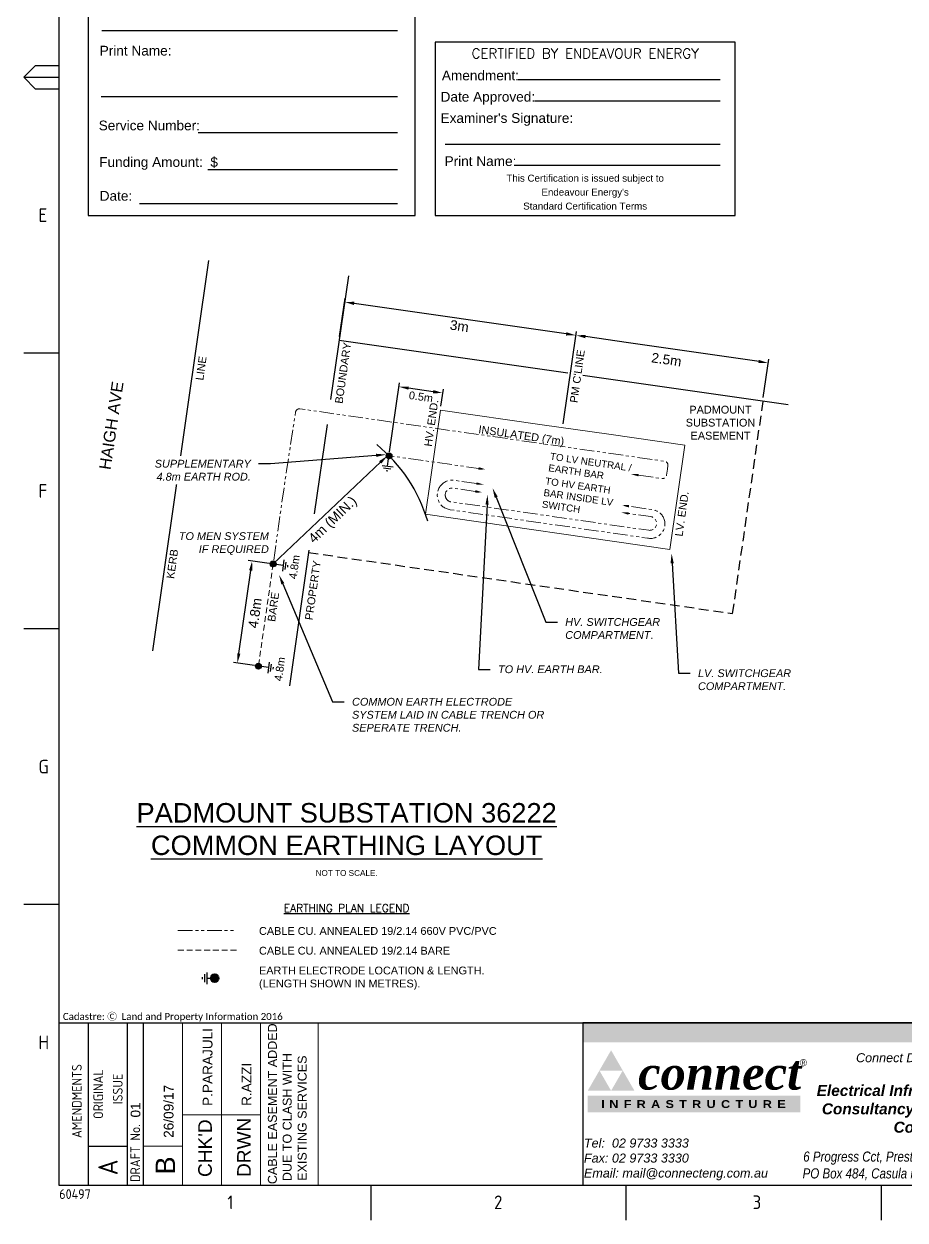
# Paper-space layout 'Sheet(2)' of a CAD drawing. Header units: metres, sheet in millimetres. Extents: x -19 to 815, y -968 to -382.
# Drawn here: x -18.6 to 207.7, y -968.5 to -661.6 of the extents above; entities that cross this region are included whole.
import ezdxf
from ezdxf import colors
from ezdxf.entities.mleader import LeaderData, LeaderLine
from ezdxf.enums import TextEntityAlignment as Align
from ezdxf.math import Vec2, Vec3

# ---------------------------------------------------------------- set-up
doc = ezdxf.new("R2010")
doc.units = ezdxf.units.M
doc.linetypes.add('DASHED', pattern=[0.75, 0.5, -0.25])
doc.linetypes.add('PHANTOM2', pattern=[1.25, 0.625, -0.125, 0.125, -0.125, 0.125, -0.125])
doc.layers.get('0').update_dxf_attribs({"color": 6})
for name, color, linetype in [('_User earthing diagram', 7, 'Continuous'), ('Notes', 7, 'Continuous'), ('Notes_SP_MISC', 7, 'Continuous'), ('SupportsUG_SP_EXT', 7, 'Continuous')]:
    doc.layers.add(name, color=color, linetype=linetype)
doc.styles.add('ABlkR8pt', font='', dxfattribs={"height": 2.0202})
doc.styles.add('ANI10pt', font='ARIALNI.TTF', dxfattribs={"height": 2.5863})
doc.styles.add('AR07pt', font='arial.ttf', dxfattribs={"height": 1.7978})
doc.styles.add('AR09pt', font='arial.ttf', dxfattribs={"height": 2.3115})
doc.styles.add('ARB30pt', font='arialbd.ttf', dxfattribs={"height": 7.705})
doc.styles.add('ARBI11pt', font='arialbi.ttf', dxfattribs={"height": 2.8252})
doc.styles.add('ARI09pt', font='ariali.ttf', dxfattribs={"height": 2.3115})
doc.styles.add('ARIAL', font='arial.ttf', dxfattribs={"height": 2})
doc.styles.add('Elec', font='romand__.ttf')
doc.styles.add('iecARIAL', font='arial.ttf', dxfattribs={"height": 2})
doc.styles.add('iecISOCP', font='isocp.shx')
doc.styles.get("Standard").update_dxf_attribs({"font": 'arial.ttf'})
doc.styles.add('TNRBI36pt', font='timesbi.ttf', dxfattribs={"height": 8.601})
doc.styles.add('TNRI14pt', font='timesi.ttf', dxfattribs={"height": 3.4292})
doc.styles.get('ABlkR8pt').set_extended_font_data('Arial Black')

# ---------------------------------------------------------------- blocks, each defined once
blk = doc.blocks.new('A$C30A46249')
at = {"color": 7, "lineweight": -3, "insert": (6.92, 4.97), "char_height": 1.79, "attachment_point": 7, "line_spacing_factor": 1.2}
blk.add_mtext('{\\fCalibri|b0|i0|c0|p34;\\C256;Cadastre: \\fMS Gothic|b0|i0|c128|p49;\\C250;\\c2236962;Ⓒ\\fMS Gothic|b0|i0|c0|p49; \\fCalibri|b0|i0|c0|p34;\\C256;Land and Property Information 2016}', dxfattribs=at)
blk = doc.blocks.new('Amendment Tag A1-A2')
at = {"lineweight": 15}
for p, q in [((10, 41.65), (10, 0)), ((20, 41.65), (20, 0)), ((30, 41.65), (30, 0)), ((44.77, 41.66), (44.77, 0)), ((10, 18), (30, 18)), ((0, 10), (10, 10))]:
    blk.add_line(p, q, dxfattribs=at)
at = {"lineweight": 15, "style": 'iecARIAL'}
for s, p in [("CHK'D", (17.51, 2.06)), ('DRWN', (27.51, 2.06))]:
    blk.add_text(s, height=3.5, rotation=90, dxfattribs=at).set_placement(p)
for tag, p, height in [('CHECKED_BY', (17.67, 20.28), 2.5), ('DRAWN_BY', (27.67, 20.28), 2.5), ('REV_NO', (8.08, 2.68), 5), ('REV_DATE', (7.67, 12.09), 2.5), ('LINE_THREE', (44.14, 2.27), 2.5), ('LINE_ONE', (35.12, 2.27), 2.5), ('LINE_TWO', (39.84, 2.27), 2.5)]:
    blk.add_attdef(tag, p, '', height=height, rotation=90, dxfattribs=at)
blk = doc.blocks.new('A1_FRAME_TITLE')
at = {"layer": 'Notes', "linetype": 'Continuous'}
for p, q in [((9, 574.39), (9, 5.97)), ((0, 290.18), (3, 293.18)), ((3, 293.18), (8.99, 293.18)), ((0, 290.18), (9, 290.18)), ((3, 287.18), (0, 290.18)), ((8.99, 287.18), (3, 287.18)), ((9, 219.43), (0, 219.43)), ((9, 148.68), (0, 148.68)), ((9, 77.93), (0, 77.93)), ((16.59, 5.97), (16.59, 47.62)), ((26.59, 5.97), (26.59, 47.62)), ((30.74, 5.98), (30.74, 47.62)), ((16.59, 15.97), (26.59, 15.97)), ((89.14, -3.03), (89.14, 5.97)), ((154.65, -3.03), (154.65, 5.97)), ((220.16, -3.03), (220.16, 5.97))]:
    blk.add_line(p, q, dxfattribs=at)
at = {"layer": 'Notes', "linetype": 'Continuous', "flags": 128}
for points in [[(9, 47.62), (123.8, 47.62)], [(123.8, 47.62), (824.37, 47.62)], [(9, 5.97), (123.8, 5.97)], [(123.8, 5.97), (824.37, 5.97)]]:
    blk.add_lwpolyline(points, dxfattribs=at)
at = {"layer": 'Notes'}
ref = blk.add_blockref('Amendment Tag A1-A2', (30.74, 5.97), dxfattribs=at)
ref.add_attrib('DRAWN_BY', 'R.AZZI', (58.41, 26.26), dxfattribs={"layer": '0', "lineweight": 15, "height": 2.5, "rotation": 90, "style": 'iecARIAL'})
ref.add_attrib('CHECKED_BY', 'P.PARAJULI', (48.41, 26.26), dxfattribs={"layer": '0', "lineweight": 15, "height": 2.5, "rotation": 90, "style": 'iecARIAL'})
ref.add_attrib('REV_NO', 'B', (38.82, 8.65), dxfattribs={"layer": '0', "lineweight": 15, "height": 5, "rotation": 90, "style": 'iecARIAL'})
ref.add_attrib('REV_DATE', '26/09/17', (38.41, 18.07), dxfattribs={"layer": '0', "lineweight": 15, "height": 2.5, "rotation": 90, "style": 'iecARIAL'})
at = {"layer": 'Notes', "style": 'iecISOCP'}
for s, p in [('E', (3.74, 253.06)), ('F', (3.74, 182.31)), ('G', (3.74, 111.56)), ('H', (3.74, 40.81)), ('1', (52.24, -0.22)), ('2', (120.7, -0.22)), ('3', (187.09, -0.2))]:
    blk.add_text(s, height=3.5, dxfattribs=at).set_placement(p)
at = {"layer": 'Notes'}
for s, height, style, p in [('CABLE EASEMENT ADDED', 2.3, 'ARIAL', (64.94, 6.2)), ('DUE TO CLASH WITH', 2.3, 'ARIAL', (68.73, 6.97)), ('EXISTING SERVICES', 2.3, 'ARIAL', (72.59, 7.06)), ('AMENDMENTS', 2.5, 'iecISOCP', (14.84, 18.02)), ('ORIGINAL', 2.5, 'iecISOCP', (20.34, 22.94)), ('ISSUE', 2.5, 'iecISOCP', (25.34, 26.69)), ('DRAFT No.', 2.5, 'iecISOCP', (29.84, 6.74)), ('A', 5, 'iecISOCP', (24.09, 8.47))]:
    blk.add_text(s, height=height, rotation=90, dxfattribs=dict(at, style=style)).set_placement(p)
at = {"layer": 'Notes', "style": 'iecISOCP', "flags": 8}
blk.add_attdef('VERSION_NO', text='', height=2.5, rotation=90, dxfattribs=at).set_placement((302.04, 43.81), align=Align.MIDDLE_CENTER)
at = {"layer": 'Notes'}
blk.add_attdef('DRAFT_NUM', (29.9, 23.29), '', height=2.5, rotation=90, dxfattribs=at)
at = {"layer": 'Notes', "style": 'iecISOCP'}
for tag, p in [('CAP_NO', (513.19, 43.46)), ('IE_NUM', (513.05, 37.81)), ('REF_No_1', (335.24, 32.31)), ('REF_1', (362.52, 32.31)), ('GEN_WO', (441.71, 31.76)), ('HV_SWITCH', (513.46, 32.16)), ('REF_No_2', (335.24, 26.31)), ('REF_2', (362.52, 26.31)), ('OH_WO', (441.71, 25.81)), ('UBD_REF', (513.05, 25.83)), ('REF_No_3', (335.24, 20.31)), ('REF_3', (362.52, 20.31)), ('UG_WO', (441.71, 20.05)), ('GIS_MAP_No', (513.05, 20.04)), ('REF_No_4', (335.24, 14.31)), ('REF_4', (362.52, 14.31)), ('SUB_WO', (441.71, 13.81)), ('HV_OP_DIAG', (513.33, 14.2)), ('LGA', (512.95, 7.78)), ('ExportID', (9.08, 2.39))]:
    blk.add_attdef(tag, p, '', height=2.5, dxfattribs=at)
for tag, height, p in [('T1', 3.5, (684.37, 39.47)), ('T2', 3.5, (684.37, 34.35)), ('scale', 2.5, (567.76, 33.27)), ('T3', 3.5, (684.37, 28.92)), ('DRAWN', 2.5, (567.76, 24.93)), ('T4', 3.5, (684.37, 23.66)), ('T5', 3.5, (684.37, 18.23)), ('REV', 5, (820.05, 17.1)), ('DATE', 2.5, (567.76, 16.88)), ('T6', 3.5, (684.37, 12.97)), ('CHD', 2.5, (567.76, 8.37)), ('DESIGN', 2.5, (605.62, 9.15))]:
    blk.add_attdef(tag, text='', height=height, dxfattribs=at).set_placement(p, align=Align.CENTER)
blk.add_attdef('NUM', text='', height=7, dxfattribs=at).set_placement((792.37, 20.12), align=Align.MIDDLE_CENTER)
for tag, p in [('NS', (790.71, 8.12)), ('SHTS', (805.41, 8.12))]:
    blk.add_attdef(tag, text='', height=2.5, dxfattribs=at).set_placement(p, align=Align.MIDDLE)
at = {"layer": 'Notes', "style": 'iecISOCP', "flags": 1}
for tag, p in [('ProjectType', (14.17, -26.8)), ('ProjectNumber', (23.56, -26.82)), ('DrawingNumber', (35.51, -26.8)), ('ProjectDescription', (47.56, -26.83)), ('ExportDate', (60.28, -26.79)), ('ExportUserName', (69.15, -26.8)), ('DesignerCompanyName', (81.48, -26.79)), ('ExportAreaOfInterest', (97.1, -26.81)), ('GIS_SUCCESS', (112, -26.78)), ('CAD_SUCCESS', (121.79, -26.78)), ('DEPOTCODE', (132.11, -26.88)), ('ExportCategories', (140.08, -26.8)), ('Comments', (154.38, -26.88))]:
    blk.add_attdef(tag, p, '', height=1, dxfattribs=at)
blk = doc.blocks.new('END$MARK$5$195')
at = {"color": 1}
blk.add_circle((-0.49514, 0), 5.99633, dxfattribs=at)
blk = doc.blocks.new('NOTE_IE-AUTHORISED-FUNDING')
at = {"color": 7, "linetype": 'Continuous', "lineweight": -3}
for p, q in [((3.55, 47.47), (79.49, 47.47)), ((3.36, 30.51), (79.49, 30.51)), ((28.3, 21.29), (79.49, 21.29)), ((30.76, 11.8), (79.49, 11.8)), ((13.21, 3.06), (79.49, 3.06))]:
    blk.add_line(p, q, dxfattribs=at)
blk.add_lwpolyline([(0, 0), (84, 0), (84, 76), (0, 76)], close=True)
at = {"color": 39, "lineweight": -3, "xscale": 0.009375, "yscale": 0.009375, "zscale": 0.009375}
blk.add_blockref('END$MARK$5$195', (24.07, 3.06), dxfattribs=at)
at = {"color": 7, "linetype": 'Continuous', "lineweight": -3, "xscale": 0.009375, "yscale": 0.009375, "zscale": 0.009375}
blk.add_blockref('END$MARK$5$195', (54.27, 3.06), dxfattribs=at)
at = {"color": 7, "lineweight": -3}
for s, p in [('Signed:', (3.46, 59.17)), ('Print Name:', (3, 42.3)), ('Service Number:', (2.74, 23.11)), ('Funding Amount:  $', (2.87, 13.73)), ('Date:    ', (3, 5.05))]:
    blk.add_text(s, height=2.5, dxfattribs=at).set_placement(p, align=Align.MIDDLE_LEFT)
at = {"color": 7, "lineweight": -3, "insert": (2.73, 69.3), "char_height": 2.5, "attachment_point": 4, "line_spacing_factor": 1.2, "style": 'Elec'}
blk.add_mtext('AUTHORISATION OF ESTIMATE VALUE\\POF ENDEAVOUR ENERGY FUNDED ASSETS', dxfattribs=at)
blk = doc.blocks.new('NOTE_CERTIFIED-BY-IE')
at = {"color": 7, "linetype": 'Continuous', "lineweight": -3}
for p, q in [((21.25, 34.9), (73.15, 34.9)), ((25.46, 29.41), (73.15, 29.41)), ((2.51, 18.32), (73.15, 18.32)), ((20.45, 12.96), (73.15, 12.96))]:
    blk.add_line(p, q, dxfattribs=at)
blk.add_lwpolyline([(0, 0), (76.98, 0), (76.98, 44.52), (0, 44.52)], close=True)
at = {"color": 7, "lineweight": -3, "style": 'Elec'}
blk.add_text('CERTIFIED BY ENDEAVOUR ENERGY', height=2.52, dxfattribs=at).set_placement((38.51, 41.58), align=Align.MIDDLE_CENTER)
at = {"color": 7, "lineweight": -3}
for s, p in [('Amendment:', (1.7, 35.94)), ('Date Approved:', (1.37, 30.47)), ("Examiner's Signature:", (1.37, 25.01))]:
    blk.add_text(s, height=2.5, dxfattribs=at).set_placement(p, align=Align.MIDDLE_LEFT)
blk.add_text('Print Name:', height=2.5, dxfattribs=at).set_placement((2.4, 11.95), align=Align.BOTTOM_LEFT)
at = {"color": 7, "lineweight": -3, "insert": (38.49, 5.99), "char_height": 1.79, "attachment_point": 5, "line_spacing_factor": 1.2}
blk.add_mtext("This Certification is issued subject to \\PEndeavour Energy's \\PStandard Certification Terms", dxfattribs=at)
blk = doc.blocks.new('*T76')
at = {"layer": '_User earthing diagram', "color": 0, "transparency": 16777216, "insert": (47.5, -3.33), "char_height": 2, "width": 95, "attachment_point": 5, "style": 'Elec'}
blk.add_mtext('{\\LEARTHING PLAN LEGEND}', dxfattribs=at)
at = {"layer": '_User earthing diagram', "color": 0, "transparency": 16777216, "char_height": 2, "width": 70, "attachment_point": 4}
for s, insert in [('CABLE CU. ANNEALED 19/2.14 660V PVC/PVC', (25, -9.2)), ('CABLE CU. ANNEALED 19/2.14 BARE', (25, -14.27)), ('EARTH ELECTRODE LOCATION & LENGTH.\\P(LENGTH SHOWN IN METRES).', (25, -21.3))]:
    blk.add_mtext(s, dxfattribs=dict(at, insert=insert))
blk = doc.blocks.new('Earth')
for p, q in [((0, -2.04), (0, 0)), ((-1.5, -2.04), (1.5, -2.04)), ((-1, -2.64), (1, -2.64)), ((-0.25, -3.24), (0.25, -3.24))]:
    blk.add_line(p, q)
blk = doc.blocks.new('Logo_Connect_EE')
at = {"true_color": 0x800000}
for points in [[(-51.05, -5), (-51.05, 0), (-156.05, 0), (-156.05, -5)], [(-100.16, -23.03), (-100.16, -18.76), (-154.78, -18.76), (-154.78, -23.03)]]:
    blk.add_hatch(color=16, dxfattribs=at).paths.add_polyline_path(points)
h = blk.add_hatch(color=16, dxfattribs=at)
h.paths.add_polyline_path([(-148.78, -17.46), (-151.78, -12.27), (-154.78, -17.46)])
h.paths.add_polyline_path([(-145.78, -12.27), (-148.78, -7.07), (-151.78, -12.27)])
h.paths.add_polyline_path([(-145.78, -12.27), (-148.78, -17.46), (-142.78, -17.46)])
for points in [[(-156.05, -41.65), (-51.05, -41.65), (-51.05, 0), (-156.05, 0)], [(-51.05, 0), (0, 0), (0, -41.65), (-51.05, -41.65)]]:
    blk.add_lwpolyline(points, close=True)
for s, insert, char_height, width, attachment_point, style in [('{\\C14;\\c128;connect}', (-29.68, -5.1), 3.4292, 16.0383, 6, 'TNRI14pt'), ('{\\C7;REF. NUMBER}', (-28.49, -5.64), 2.3115, 24.0362, 4, 'AR09pt'), ('Connect Design Pty Ltd', (-51.97, -9.34), 2.3115, 39.4211, 6, 'ARI09pt'), ('{\\C16;\\c128;connect}', (-141.84, -12.95), 8.601, 39.6365, 4, 'TNRBI36pt'), ('{\\C16;\\c128;®}', (-99.4, -10.27), 1.7978, 3.2698, 5, 'AR07pt'), ('Electrical Infrastructure Consultancy, Design & Construction', (-51.69, -22.13), 2.8252, 44.7278, 6, 'ARBI11pt'), ('{\\T1.15;\\C7;\\c16777215;I N F R A S T R U C T U R E}', (-127.47, -20.9), 2.0202, 49.5146, 5, 'ABlkR8pt'), ('Tel:  02 9733 3333\\PFax: 02 9733 3330\\PEmail: mail@connecteng.com.au', (-155.75, -40.44), 2.3115, 47.3811, 7, 'ARI09pt'), ('6 Progress Cct, Prestons NSW 2170\\PPO Box 484, Casula Mall NSW 2170', (-51.37, -40.44), 2.5863, 57.1395, 9, 'ANI10pt'), ('-', (-25.53, -30.62), 7.71, 3.5845, 5, 'ARB30pt')]:
    blk.add_mtext(s, dxfattribs=dict(insert=insert, char_height=char_height, width=width, attachment_point=attachment_point, style=style))
at = {"style": 'ARB30pt'}
for tag, p in [('CONNECT_REF', (-25.53, -17.29)), ('CONNECT_SHEETREF', (-38.29, -30.62)), ('CONNECT_REV_NUM', (-12.76, -30.62))]:
    blk.add_attdef(tag, text='', height=7.71, dxfattribs=at).set_placement(p, align=Align.MIDDLE_CENTER)
blk = doc.blocks.new('m4')
at = {"layer": 'Notes', "color": 7, "linetype": 'Continuous'}
for points in [[(0, -1.95), (0, 0)], [(-1.43, -1.95), (1.43, -1.95)], [(-0.95, -2.52), (0.95, -2.52)], [(-0.24, -3.09), (0.24, -3.09)]]:
    blk.add_lwpolyline(points, dxfattribs=at)

psp = doc.layouts.new('Sheet(2)')

# ---------------------------------------------------------------- hatches: boundary and pattern name
at = {"layer": 'Notes'}
h = psp.add_hatch(color=250, dxfattribs=at)
edge = h.paths.add_edge_path()
edge.add_arc((75.18, -772.37), 0.744, -638.1826, -278.1826)
h = psp.add_hatch(color=250, dxfattribs=at)
edge = h.paths.add_edge_path()
edge.add_arc((45.41, -800.13), 0.744, 81.8174, 441.8174, ccw=False)
h = psp.add_hatch(color=250, dxfattribs=at)
edge = h.paths.add_edge_path()
edge.add_arc((41.64, -826.33), 0.744, 81.8174, 441.8174, ccw=False)
h = psp.add_hatch(color=7, dxfattribs=at)
h.dxf.hatch_style = 1
h.paths.add_polyline_path([(29.41, -906.41, 1), (31.41, -906.41, 1)])

# ---------------------------------------------------------------- linework, layer by layer
at = {"layer": '_User earthing diagram', "linetype": 'Continuous', "lineweight": 40, "ltscale": 0.5}
psp.add_circle((30.41, -906.41), 1, dxfattribs=at)
at = {"layer": 'Notes', "color": 7}
for p, q in [((62.5, -741.76), (63.91, -731.92)), ((120.68, -741.09), (66.24, -733.27)), ((119.89, -764.15), (123.3, -740.46)), ((136.63, -743.39), (125.63, -741.8)), ((170.17, -748.21), (136.63, -743.39)), ((171.27, -757.4), (172.68, -747.56)), ((75.33, -771.38), (77.88, -753.66)), ((86.52, -755.92), (80.21, -755.01)), ((88.51, -759.64), (89.14, -755.28)), ((45.4, -800.13), (73.08, -773.93))]:
    psp.add_line(p, q, dxfattribs=at)
at = {"layer": 'Notes', "color": 0, "lineweight": 0}
for p, q in [((88.37, -760.63), (84.53, -787.36)), ((114.53, -764.39), (88.37, -760.63)), ((131.6, -766.85), (114.53, -764.39)), ((151.13, -769.66), (131.6, -766.85)), ((147.28, -796.38), (151.13, -769.66)), ((84.53, -787.36), (147.28, -796.38))]:
    psp.add_line(p, q, dxfattribs=at)
at = {"layer": 'Notes', "color": 7, "transparency": 16777216}
for p, q in [((44.42, -799.99), (39.03, -799.22)), ((36.61, -823.08), (39.67, -801.83)), ((40.65, -826.19), (35.26, -825.41))]:
    psp.add_line(p, q, dxfattribs=at)
at = {"layer": 'Notes', "color": 8, "linetype": 'Continuous', "ltscale": 5, "flags": 128}
psp.add_lwpolyline([(28.86, -722.22), (14.46, -822.41)], dxfattribs=at)
at = {"layer": 'Notes', "linetype": 'Continuous', "ltscale": 5, "flags": 128}
for points in [[(64.73, -726.22), (60.17, -757.9)], [(121.04, -751.19), (62.35, -742.75)], [(177.67, -759.33), (124.92, -751.74)], [(59.25, -764.3), (55.95, -787.3)], [(54.61, -796.59), (49.61, -831.36)]]:
    psp.add_lwpolyline(points, dxfattribs=at)
at = {"layer": 'Notes', "color": 0, "linetype": 'PHANTOM2', "lineweight": 0, "ltscale": 6, "flags": 128}
for points in [[(139.25, -777.35), (145.29, -778.22, 0.414214), (146.42, -777.37), (146.64, -775.83), (146.77, -774.9, 0.414214), (145.93, -773.77), (52.31, -760.32, 0.414214), (51.18, -761.17), (48.86, -776.12), (45.41, -800.13)], [(97.62, -779.49), (91.92, -778.67, 1), (90.83, -786.2), (141.56, -793.5), (141.56, -793.5, 1.000711), (143.06, -786.25), (136.78, -785.32)], [(97.33, -781.5), (91.63, -780.68, 1), (91.12, -784.19), (141.85, -791.48, 1), (142.35, -787.98), (136.65, -787.16)]]:
    psp.add_lwpolyline(points, format="xyb", dxfattribs=at)
at = {"layer": 'Notes', "linetype": 'DASHED', "ltscale": 5, "flags": 128}
for points in [[(163.4, -812.84), (166.24, -793.13), (167.74, -782.67), (171.23, -758.4), (171.12, -758.39)], [(54.52, -797.19), (70.78, -799.52), (163.4, -812.84)]]:
    psp.add_lwpolyline(points, dxfattribs=at)
at = {"layer": 'Notes', "color": 0, "linetype": 'PHANTOM2', "lineweight": 0, "ltscale": 6, "flags": 128}
psp.add_lwpolyline([(98.76, -775.69), (75.18, -772.37)], dxfattribs=at)
at = {"layer": 'Notes', "color": 0, "linetype": 'DASHED', "lineweight": 0, "ltscale": 3, "flags": 128}
psp.add_lwpolyline([(45.41, -800.13), (41.64, -826.33)], dxfattribs=at)
at = {"layer": 'Notes', "color": 0, "linetype": 'PHANTOM2', "lineweight": 0, "ltscale": 6}
psp.add_lwpolyline([(20.97, -894.2), (35.97, -894.2)], dxfattribs=at)
at = {"layer": 'Notes', "color": 0, "linetype": 'DASHED', "lineweight": 0, "ltscale": 3}
psp.add_lwpolyline([(20.97, -899.25), (35.97, -899.25)], dxfattribs=at)
at = {"layer": 'Notes', "color": 250}
psp.add_circle((75.18, -772.37), 0.744, dxfattribs=at)
at = {"layer": 'Notes', "color": 9}
for centre in [(45.41, -800.13), (41.64, -826.33)]:
    psp.add_circle(centre, 0.744, dxfattribs=at)
at = {"layer": 'Notes', "color": 7}
psp.add_arc((47, -800.36), 39.72, 16.3802, 50.9588, dxfattribs=at)
for points in [[(66.18, -733.68), (66.3, -732.85), (63.77, -732.91)], [(120.62, -741.51), (120.74, -740.68), (123.16, -741.45)], [(125.57, -742.22), (125.69, -741.39), (123.16, -741.45)], [(170.01, -748.6), (170.13, -747.78), (172.54, -748.55)], [(80.15, -755.42), (80.27, -754.6), (77.73, -754.65)], [(86.46, -756.33), (86.58, -755.51), (89, -756.27)], [(72.64, -773.74), (73.2, -774.36), (74.77, -772.38)]]:
    psp.add_solid(points, dxfattribs=at)
at = {"layer": 'Notes'}
for points in [[(98.22, -775.29), (100.03, -775.87), (98.13, -775.91)], [(97.58, -779.8), (99.48, -779.75), (97.67, -779.18)], [(139.25, -777.04), (137.35, -777.08), (139.16, -777.65)], [(97.29, -781.81), (99.19, -781.77), (97.38, -781.19)], [(136.83, -785.01), (134.93, -785.05), (136.74, -785.63)], [(136.6, -787.47), (134.79, -786.89), (136.69, -786.85)]]:
    psp.add_solid(points, dxfattribs=at)
at = {"layer": 'Notes', "color": 7, "transparency": 16777216}
for points in [[(40.08, -801.89), (39.25, -801.77), (40.02, -799.36)], [(37.02, -823.14), (36.2, -823.02), (36.25, -825.56)]]:
    psp.add_solid(points, dxfattribs=at)

# ---------------------------------------------------------------- block references
psp.add_blockref('*T76', (16.79, -885.1))
at = {"layer": '_User earthing diagram', "linetype": 'Continuous', "rotation": 270}
psp.add_blockref('Earth', (30.41, -906.41), dxfattribs=at)
at = {"layer": 'Notes'}
for name, p in [('NOTE_IE-AUTHORISED-FUNDING', (-2.11, -710.72)), ('NOTE_CERTIFIED-BY-IE', (87.04, -710.72)), ('A$C30A46249', (-15.49, -922.54))]:
    psp.add_blockref(name, p, dxfattribs=at)
at = {"layer": 'Notes', "color": 7}
for p, rotation in [((75.08, -773.11), 351.817448503997), ((46.14, -800.24), 81.81744850397855), ((42.38, -826.44), 81.81744850397855)]:
    psp.add_blockref('m4', p, dxfattribs=dict(at, rotation=rotation))
at = {"layer": 'Notes'}
psp.add_blockref('Logo_Connect_EE', (280.97, -917.82), dxfattribs=at).add_auto_attribs({'CONNECT_REF': 'DT023', 'CONNECT_SHEETREF': 'E2', 'CONNECT_REV_NUM': '05'})
at = {"layer": 'SupportsUG_SP_EXT'}
ref = psp.add_blockref('A1_FRAME_TITLE', (-18.57, -965.44), dxfattribs=at)
ref.add_attrib('ExportID', '60497', (-9.49, -963.05), dxfattribs={"layer": 'Notes', "height": 2.5, "style": 'iecISOCP'})
ref.add_attrib('DRAFT_NUM', '01', (11.33, -942.15), dxfattribs={"layer": 'Notes', "height": 2.5, "rotation": 90})

# ---------------------------------------------------------------- texts
at = {"layer": 'Notes', "color": 7, "style": 'ARIAL'}
for s, height, rotation, p in [('BOUNDARY', 2, 82, (63.24, -759.1)), ("PM C'LINE", 2, 82, (123.55, -758.89)), ('LINE', 2, 82, (27.48, -753.13)), ('2.5m', 2.5, 351.8174, (142.39, -748.36)), ('4m (MIN.)', 2.5, 43.7083, (55.9, -794.99)), ('KERB', 2, 82, (19.98, -804.02)), ('PROPERTY', 2, 82, (55.53, -814.64))]:
    psp.add_text(s, height=height, rotation=rotation, dxfattribs=at).set_placement(p)
at = {"layer": 'Notes'}
psp.add_text('HAIGH AVE', height=3, rotation=81.4859, dxfattribs=at).set_placement((3.66, -776.11))
at = {"layer": 'Notes', "color": 7, "style": 'ARIAL'}
for s, rotation, p in [('HV. END.', 82, (87.6, -764.2)), ('INSULATED (7m)', 351.8174, (108.93, -768.7)), ('LV. END.', 82, (151.93, -787.49)), ('4.8m', 82, (52.45, -801.11)), ('BARE', 82, (47.05, -811.37))]:
    psp.add_text(s, height=2, rotation=rotation, dxfattribs=at).set_placement(p, align=Align.BOTTOM_CENTER)
psp.add_text('NOT TO SCALE.', height=1.5, dxfattribs=at).set_placement((64.29, -880.61), align=Align.BOTTOM_CENTER)
at = {"layer": 'Notes', "color": 7, "attachment_point": 5, "rotation": 351.8174, "style": 'ARIAL'}
for s, insert, char_height in [('\\A1;3m', (93.24, -739.08), 2.5), ('\\A1;0.5m', (83.37, -757.23), 2)]:
    psp.add_mtext(s, dxfattribs=dict(at, insert=insert, char_height=char_height))
at = {"layer": 'Notes', "color": 7, "char_height": 2, "style": 'ARIAL'}
for s, insert, width, attachment_point in [('PADMOUNT SUBSTATION  EASEMENT', (160.28, -759.53), 18.6289, 2), ('{\\fArial|b0|i1|c0|p34;TO MEN SYSTEM IF REQUIRED}', (44.33, -791.98), 23.2587, 3)]:
    psp.add_mtext(s, dxfattribs=dict(at, insert=insert, width=width, attachment_point=attachment_point))
at = {"layer": 'Notes', "color": 7, "ltscale": 0.5, "char_height": 1.8, "attachment_point": 1, "style": 'ARIAL'}
for s, insert, width, rotation in [('TO LV NEUTRAL / EARTH BAR', (116.67, -771.56), 24.3187, 351.7052), ('TO HV EARTH BAR INSIDE LV SWITCH', (115.44, -777.91), 19.5551, 351.7654)]:
    psp.add_mtext(s, dxfattribs=dict(at, insert=insert, width=width, rotation=rotation))
at = {"layer": 'Notes', "color": 7, "transparency": 16777216, "insert": (40.77, -812.71), "char_height": 2.5, "attachment_point": 5, "rotation": 82, "style": 'ARIAL'}
psp.add_mtext('4.8m', dxfattribs=at)
at = {"layer": 'Notes', "insert": (64.29, -861.47), "char_height": 5, "width": 135.33, "attachment_point": 2, "style": 'iecARIAL'}
psp.add_mtext('{\\LPADMOUNT SUBSTATION 36222\\PCOMMON EARTHING LAYOUT}', dxfattribs=at)

# ---------------------------------------------------------------- next in the draw order: leaders
at = {"layer": 'Notes_SP_MISC'}
ml = psp.add_multileader_mtext('Standard', dxfattribs=at)
ml.set_content('{\\fArial|b0|i1|c0|p34;\\C7;SUPPLEMENTARY 4.8m EARTH ROD.}', color=256)
ml.set_leader_properties(color=256, linetype='ByLayer', lineweight=-1)
ml.build(insert=Vec2(0, 0))
ml.multileader.update_dxf_attribs({"dogleg_length": 3, "arrow_head_size": 2.5})
ctx = ml.context
ctx.base_point, ctx.char_height, ctx.arrow_head_size, ctx.plane_origin = Vec3(12.91, -774.42), 2, 2.5, Vec3(-15.13, -750.98)
ctx.text_align_type = 2
notes = []
notes.append((ctx, [(0, (1, 1, 0), (44.7, -774.42), (-1, 0), 3, [(0, [(74.36, -772.06)], 0, [])])]))
ctx.mtext.insert, ctx.mtext.width, ctx.mtext.alignment, ctx.mtext.flow_direction = Vec3(39.7, -773.4), 25.0023, 3, 5
ctx.mtext.has_bg_fill, ctx.mtext.bg_color, ctx.mtext.bg_scale_factor, ctx.mtext.bg_transparency, ctx.mtext.use_window_bg_color = 1, -1027028792, 1.5, 0, 1
ml = psp.add_multileader_mtext('Standard', dxfattribs=at)
ml.set_content('{\\fArial|b0|i1|c0|p34;\\C7;LV. SWITCHGEAR COMPARTMENT.}', color=256)
ml.set_leader_properties(color=256, linetype='ByLayer', lineweight=-1)
ml.build(insert=Vec2(0, 0))
ml.multileader.update_dxf_attribs({"dogleg_length": 3, "arrow_head_size": 2.5})
ctx = ml.context
ctx.base_point, ctx.char_height, ctx.arrow_head_size, ctx.plane_origin = Vec3(152.5, -828.16), 2, 2.5, Vec3(154.37, -792.69)
notes.append((ctx, [(1, (1, 1, 0), (149.5, -828.16), (1, 0), 3, [(0, [(147.72, -797.45)], 0, [])])]))
ctx.mtext.insert, ctx.mtext.width, ctx.mtext.flow_direction = Vec3(154.5, -827.15), 23.9491, 5
ctx.mtext.has_bg_fill, ctx.mtext.bg_color, ctx.mtext.bg_scale_factor, ctx.mtext.bg_transparency, ctx.mtext.use_window_bg_color = 1, -1027028792, 1.5, 0, 1
ml = psp.add_multileader_mtext('Standard', dxfattribs=at)
ml.set_content('{\\fArial|b0|i1|c0|p34;\\C7;COMMON EARTH ELECTRODE SYSTEM LAID IN CABLE TRENCH OR SEPERATE TRENCH.}', color=256)
ml.set_leader_properties(color=256, linetype='ByLayer', lineweight=-1)
ml.build(insert=Vec2(0, 0))
ml.multileader.update_dxf_attribs({"dogleg_length": 3, "arrow_head_size": 2.5})
ctx = ml.context
ctx.base_point, ctx.char_height, ctx.arrow_head_size, ctx.plane_origin = Vec3(63.67, -835.5), 2, 2.5, Vec3(53.6, -798.16)
notes.append((ctx, [(1, (1, 1, 0), (60.67, -835.5), (1, 0), 3, [(0, [(46.94, -802.93)], 0, [])])]))
ctx.mtext.insert, ctx.mtext.width, ctx.mtext.flow_direction = Vec3(65.67, -834.48), 49.4115, 5
ctx.mtext.has_bg_fill, ctx.mtext.bg_color, ctx.mtext.bg_scale_factor, ctx.mtext.bg_transparency, ctx.mtext.use_window_bg_color = 1, -1027028792, 1.5, 0, 1
for ctx, leaders in notes:
    for number, flags, end, landing, length, lines in leaders:
        leader = LeaderData()
        leader.index, (leader.has_last_leader_line, leader.has_dogleg_vector, leader.attachment_direction) = number, flags
        leader.last_leader_point, leader.dogleg_vector, leader.dogleg_length = Vec3(end), Vec3(landing), length
        for number, points, colour, breaks in lines:
            line = LeaderLine()
            line.index, line.vertices, line.color, line.breaks = number, Vec3.list(points), colors.encode_raw_color(colour), breaks
            leader.lines.append(line)
        ctx.leaders.append(leader)

# ---------------------------------------------------------------- next in the draw order: texts
at = {"layer": 'Notes', "color": 7, "style": 'ARIAL'}
psp.add_text('4.8m', height=2, rotation=82, dxfattribs=at).set_placement((48.69, -827.31), align=Align.BOTTOM_CENTER)

# ---------------------------------------------------------------- next in the draw order: leaders
at = {"layer": 'Notes_SP_MISC'}
ml = psp.add_multileader_mtext('Standard', dxfattribs=at)
ml.set_content('{\\fArial|b0|i1|c0|p34;\\C7;HV. SWITCHGEAR COMPARTMENT\\fArial|b0|i0|c0|p34;.}', color=256)
ml.set_leader_properties(color=256, linetype='ByLayer', lineweight=-1)
ml.build(insert=Vec2(0, 0))
ml.multileader.update_dxf_attribs({"dogleg_length": 3, "arrow_head_size": 2.5})
ctx = ml.context
ctx.base_point, ctx.char_height, ctx.arrow_head_size, ctx.plane_origin = Vec3(118.41, -815.03), 2, 2.5, Vec3(110.39, -776.7)
notes = []
notes.append((ctx, [(1, (1, 1, 0), (115.41, -815.03), (1, 0), 3, [(0, [(101.76, -780.68)], 0, [])])]))
ctx.mtext.insert, ctx.mtext.width, ctx.mtext.flow_direction = Vec3(120.41, -814.01), 24.4129, 5
ctx.mtext.has_bg_fill, ctx.mtext.bg_color, ctx.mtext.bg_scale_factor, ctx.mtext.bg_transparency, ctx.mtext.use_window_bg_color = 1, -1027028792, 1.5, 0, 1
for ctx, leaders in notes:
    for number, flags, end, landing, length, lines in leaders:
        leader = LeaderData()
        leader.index, (leader.has_last_leader_line, leader.has_dogleg_vector, leader.attachment_direction) = number, flags
        leader.last_leader_point, leader.dogleg_vector, leader.dogleg_length = Vec3(end), Vec3(landing), length
        for number, points, colour, breaks in lines:
            line = LeaderLine()
            line.index, line.vertices, line.color, line.breaks = number, Vec3.list(points), colors.encode_raw_color(colour), breaks
            leader.lines.append(line)
        ctx.leaders.append(leader)

# ---------------------------------------------------------------- next in the draw order: leaders
ml = psp.add_multileader_mtext('Standard', dxfattribs=at)
ml.set_content('{\\fArial|b0|i1|c0|p34;\\C7;TO HV. EARTH BAR.}', color=256)
ml.set_leader_properties(color=256, linetype='ByLayer', lineweight=-1)
ml.build(insert=Vec2(0, 0))
ml.multileader.update_dxf_attribs({"dogleg_length": 3, "arrow_head_size": 2.5})
ctx = ml.context
ctx.base_point, ctx.char_height, ctx.arrow_head_size, ctx.plane_origin = Vec3(101.17, -827.16), 2, 2.5, Vec3(106.04, -777.05)
notes = []
notes.append((ctx, [(1, (1, 1, 0), (98.17, -827.16), (1, 0), 3, [(0, [(100.46, -782.38)], 0, [])])]))
ctx.mtext.insert, ctx.mtext.width, ctx.mtext.flow_direction = Vec3(103.17, -826.14), 26.5998, 5
ctx.mtext.has_bg_fill, ctx.mtext.bg_color, ctx.mtext.bg_scale_factor, ctx.mtext.bg_transparency, ctx.mtext.use_window_bg_color = 1, -1027028792, 1.5, 0, 1
for ctx, leaders in notes:
    for number, flags, end, landing, length, lines in leaders:
        leader = LeaderData()
        leader.index, (leader.has_last_leader_line, leader.has_dogleg_vector, leader.attachment_direction) = number, flags
        leader.last_leader_point, leader.dogleg_vector, leader.dogleg_length = Vec3(end), Vec3(landing), length
        for number, points, colour, breaks in lines:
            line = LeaderLine()
            line.index, line.vertices, line.color, line.breaks = number, Vec3.list(points), colors.encode_raw_color(colour), breaks
            leader.lines.append(line)
        ctx.leaders.append(leader)

doc.saveas('drawing.dxf')
